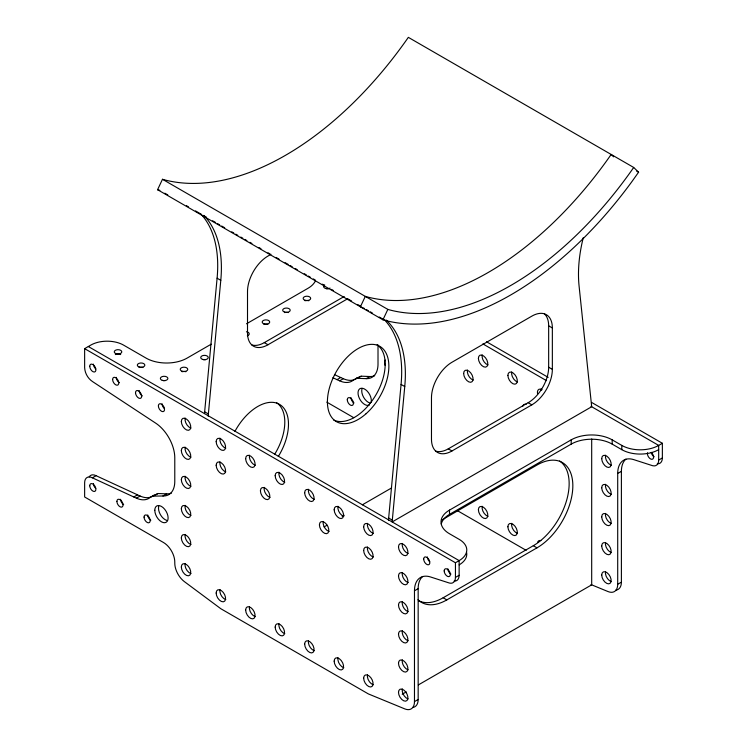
<?xml version="1.0" encoding="UTF-8"?>
<svg xmlns="http://www.w3.org/2000/svg" width="747" height="747" viewBox="0 0 747 747"><rect width="100%" height="100%" fill="white"/><g stroke="black" fill="none" stroke-linecap="round" stroke-linejoin="round"><path stroke-width="1.12" d="M204.482 413.595L217.097 278.201A130.38 75.279 -60 0 0 201.662 214.903M208.17 416.154L220.785 280.33A130.38 75.279 -60 0 0 203.772 215.36M388.459 520.248L401.064 384.416A130.38 75.279 -60 0 0 385.639 321.126M583.276 237.621A130.38 75.279 -60 0 0 579.093 286.101L591.689 406.732L392.147 521.938L404.753 386.544A130.38 75.279 -60 0 0 386.096 319.996M157.58 189.701L162.482 179.289L164.387 179.831A291.181 168.112 -60 0 0 406.424 40.086L408.329 37.35L633.689 167.459L638.592 172.212L632.027 181.446A302.768 174.807 -60 0 1 592.688 228.815L587.487 234.222A302.768 174.807 -60 0 1 434.044 322.807C417.041 325.066 399.496 324.534 382.94 319.809L157.58 189.701L159.867 190.336M382.94 319.809L387.842 309.398L389.738 309.94A291.181 168.112 -60 0 0 631.785 170.195L633.689 167.459M152.239 496.129L162.949 495.989A28.974 16.723 60 0 0 174.779 481.376L174.779 457.771A28.974 16.723 60 0 0 155.721 423.166L92.824 381.773C88.043 378.757 84.859 373.239 84.635 367.58L84.635 348.653L90.779 345.105A23.176 13.381 0 0 1 123.554 345.105L146.095 358.121A28.974 16.723 0 0 0 187.067 358.121L211.242 344.162M270.984 254.316L267.996 256.044A28.974 16.723 -60 0 0 247.509 291.526L247.509 332.929A28.974 16.723 -60 0 0 267.996 344.75L347.887 298.623M246.501 323.806L307.941 288.333A28.974 16.723 0 0 0 315.439 280.835M251.832 344.937A28.974 16.723 -60 0 0 264.307 342.621L344.199 296.494M422.681 576.46A28.974 16.723 60 0 0 418.161 588.664L418.161 699.481L414.473 701.61A15.939 9.197 60 0 1 404.967 708.968L368.374 693.926L220.869 608.758L184.285 581.558A15.939 9.197 60 0 1 174.779 563.219L174.779 562.033A15.939 9.197 60 0 0 163.509 542.518L84.635 496.979L84.635 482.786A11.588 6.695 60 0 1 92.395 477.828L96.083 475.699L140.1 496.036A28.974 16.723 60 0 0 154.162 495.018M92.395 477.828L133.806 496.979L137.485 494.85M332.891 377.73L337.037 379.644L340.725 377.515L343.331 378.701A28.974 16.723 60 0 0 357.393 377.683M133.806 496.979L136.412 498.165L140.1 496.036M337.037 379.644L339.642 380.83L343.331 378.701M154.293 495.653L157.981 493.524L166.637 493.86A28.974 16.723 60 0 0 171.483 493.011M355.469 378.794L361.212 376.189L369.868 376.525A28.974 16.723 60 0 0 374.714 375.676M162.949 495.989L166.637 493.86M357.524 378.318L366.179 378.654L369.868 376.525M435.809 451.151A28.974 16.723 -60 0 0 448.275 448.844L528.176 402.708A28.974 16.723 -60 0 0 548.662 367.225L548.662 325.832A28.974 16.723 -60 0 0 544.432 313.871M451.963 450.973L531.864 404.837A28.974 16.723 -60 0 0 552.35 369.354L552.35 327.961A28.974 16.723 -60 0 0 531.864 316.13L451.963 362.258A28.974 16.723 -60 0 0 431.477 397.74L431.477 439.143A28.974 16.723 -60 0 0 451.963 450.973L448.275 448.844M324.067 526.924L327.093 525.178M342.21 516.448L344.218 515.29M362.36 504.813L391.587 487.94M454.073 581.101A11.588 6.695 60 0 0 459.134 575.283L459.134 560.614A26.08 15.052 0 0 0 459.134 539.325L449.507 533.769A28.974 16.723 0 0 1 449.507 510.108L571.203 439.852A28.974 16.723 0 0 1 612.176 439.852L621.803 445.408A26.08 15.052 0 0 0 658.677 445.408L662.365 443.279L662.365 457.948A11.588 6.695 60 0 1 657.304 463.775M441.272 524.011A28.974 16.723 0 0 1 449.507 514.366L571.203 444.11A28.974 16.723 0 0 1 612.176 444.11L621.803 449.666A26.08 15.052 0 0 0 658.677 449.666M84.635 348.653L455.446 562.743L459.134 560.614L88.323 346.524M414.473 701.61L414.473 590.793L418.161 588.664M590.98 584.556L608.198 591.633A15.939 9.197 60 0 0 617.704 584.275L617.704 473.458L621.392 471.329A28.974 16.723 60 0 1 625.911 459.125M414.473 590.793A28.974 16.723 60 0 1 430.543 576.973L449.377 583.043A11.588 6.695 60 0 0 455.446 577.412L459.134 575.283M617.704 473.458A28.974 16.723 60 0 1 633.773 459.638L652.607 465.708A11.588 6.695 60 0 0 658.677 460.077L662.365 457.948M418.759 600.784A50.703 29.273 -60 0 0 443.158 597.759L533.302 545.712A50.703 29.273 -60 0 0 566.161 501.891A50.703 29.273 -60 0 0 559.578 460.983M417.993 599.72A50.703 29.273 -60 0 0 446.846 599.888L536.99 547.84A50.703 29.273 -60 0 0 572.837 485.746A50.703 29.273 -60 0 0 536.99 465.045L446.846 517.092A50.703 29.273 -60 0 0 442.168 520.145M402.222 694.234L406.256 691.909M418.348 684.924L591.689 584.845L591.689 438.993M617.704 584.275L621.392 582.146L621.392 471.329M361.212 376.189L353.704 379.812A28.974 16.723 60 0 1 339.642 380.83M157.981 493.524L150.474 497.147A28.974 16.723 60 0 1 136.412 498.165M334.507 374.649L340.725 377.515M636.631 171.082L638.592 172.212M548.662 325.832L552.35 327.961M548.662 367.225L552.35 369.354M486.558 341.781L548.195 377.366M591.643 402.446L662.365 443.279M482.87 343.909L546.524 380.662M590.98 406.331L658.677 445.408L658.677 460.077M162.482 179.289L387.842 309.398M528.176 402.708L531.864 404.837M164.826 193.202L167.804 194.92M186.433 205.677L188.449 206.835M195.499 210.906L201.541 214.398M203.558 215.556L206.574 217.302M212.624 220.795L215.64 222.541M217.657 223.698L219.674 224.866M221.682 226.024L224.707 227.77M231.757 231.841L233.774 233.008M235.781 234.166L237.798 235.333M240.823 237.07L242.84 238.237M244.848 239.404L246.865 240.562M249.89 242.308L251.898 243.466M258.948 247.537L260.964 248.704M268.014 252.775L270.031 253.933M276.073 257.426L279.098 259.172M285.139 262.664L288.155 264.401M290.172 265.568L292.189 266.726M295.205 268.472L297.222 269.639M304.272 273.71L306.289 274.868M308.306 276.035L310.313 277.193M313.338 278.939L315.355 280.106M322.405 284.177L324.422 285.335M331.472 289.406L333.479 290.574M348.588 299.295L351.613 301.041M357.654 304.524L360.68 306.27M364.536 308.502L360.399 306.793L365.302 296.382L367.207 296.923A291.181 168.112 -60 0 0 609.253 157.187L611.149 154.452L613.604 156.823M366.375 309.566L368.364 310.705M370.344 311.854L372.333 313.002M379.271 317.008L385.228 320.444M217.097 278.201L220.785 280.33M401.064 384.416L404.753 386.544M264.307 342.621L267.996 344.75M326.803 402.129L353.761 417.694M533.302 545.712L536.99 547.84M457.444 510.677L526.149 550.334M204.482 411.7L208.17 413.829M388.459 517.914L392.147 520.043M443.158 597.759L446.846 599.888M621.803 445.408L621.803 449.666M612.176 439.852L612.176 444.11M571.203 439.852L571.203 444.11M455.446 562.743L455.446 577.412M449.507 510.108L449.507 514.366M378.01 344.937L378.01 364.041A28.974 16.723 60 0 1 366.179 378.654M234.913 431.411A43.457 25.09 -60 0 1 279.481 404.342A43.457 25.09 -60 0 1 278.314 456.473M377.095 344.834A43.457 25.09 -60 0 1 376.18 394.444A43.457 25.09 -60 0 1 333.676 420.038M276.707 402.792A43.457 25.09 -60 0 1 274.635 454.344M466.548 552.266A26.08 15.052 0 0 1 459.134 564.872M326.43 288.715A3.763 2.176 0 0 1 328.381 288.715M305.037 300.761A3.763 2.176 0 0 1 308.8 300.761M284.551 312.591A3.763 2.176 0 0 1 288.314 312.591M264.065 324.422A3.763 2.176 0 0 1 267.828 324.422M203.511 359.69A3.763 2.176 0 0 1 205.453 359.69M115.365 354.573A3.763 2.176 0 0 1 120.687 354.573M139.194 367.533A3.763 2.176 0 0 1 142.957 367.533M163.145 380.625A3.763 2.176 0 0 1 165.096 380.625M182.109 371.735A3.763 2.176 0 0 1 185.882 371.735M330.071 288.099A3.763 2.176 0 0 1 324.74 288.099A3.763 2.176 0 0 1 324.74 285.018M246.435 331.771A3.763 2.176 0 0 1 249.19 333.592A3.763 2.176 0 0 1 247.341 335.758M541.08 390.289A6.667 3.847 60 0 1 541.248 388.972M517.512 533.339A6.667 3.847 60 0 1 511.742 523.348M611.345 552.5A6.667 3.847 60 0 1 605.574 542.509M488.015 516.308A6.667 3.847 60 0 1 482.245 506.317M522.807 406.247A6.667 3.847 60 0 1 526.14 404.323M621.392 582.146A15.939 9.197 60 0 1 615.761 590.158M354.041 402.95A4.342 2.512 60 0 1 350.969 397.628M517.512 381.941A6.667 3.847 60 0 1 511.742 371.941M611.345 523.404A6.667 3.847 60 0 1 605.574 513.413M611.345 494.309A6.667 3.847 60 0 1 605.574 484.308M611.345 581.596A6.667 3.847 60 0 1 605.574 571.604M370.101 403.091A9.412 5.434 60 0 1 361.95 388.963M654.176 456.762A4.342 2.512 60 0 1 651.207 452.421M473.262 380.046A6.667 3.847 60 0 1 467.491 370.054M611.345 465.213A6.667 3.847 60 0 1 605.574 455.212M488.015 364.909A6.667 3.847 60 0 1 482.245 354.909M651.281 452.374A4.342 2.512 60 0 1 653.457 457.976A4.342 2.512 60 0 1 649.685 458.313A4.342 2.512 60 0 1 647.518 452.71M537.56 542.509A6.667 3.847 60 0 1 540.884 540.585M537.56 393.921A6.667 3.847 60 0 1 542.107 389.701M385.191 365.46A6.667 3.847 60 0 1 385.191 360.026M369.401 404.958A9.412 5.434 60 0 1 358.653 396.564A9.412 5.434 60 0 1 364.106 388.804A9.412 5.434 60 0 1 371.119 402.502M329.035 531.444A6.667 3.847 60 0 1 323.264 521.453M408.114 553.443A6.667 3.847 60 0 1 402.344 543.452M343.788 516.308A6.667 3.847 60 0 1 338.017 506.307M314.282 650.674A6.667 3.847 60 0 1 308.511 640.683M343.788 667.706A6.667 3.847 60 0 1 338.017 657.715M225.781 599.58A6.667 3.847 60 0 1 220.01 589.579M408.114 669.835A6.667 3.847 60 0 1 402.344 659.844M284.784 633.643A6.667 3.847 60 0 1 279.014 623.652M95.719 368.897A4.342 2.512 60 0 1 93.44 364.153M418.161 699.481A15.939 9.197 60 0 1 412.531 707.493M190.952 428.068A6.667 3.847 60 0 1 185.181 418.077M119.38 382.679A4.342 2.512 60 0 1 116.308 377.356M255.278 465.213A6.667 3.847 60 0 1 249.507 455.212M164.349 408.516A4.342 2.512 60 0 1 162.071 403.772M95.719 488.361A4.342 2.512 60 0 1 93.44 483.617M255.278 616.611A6.667 3.847 60 0 1 249.507 606.611M190.952 515.365A6.667 3.847 60 0 1 185.181 505.364M190.952 544.46A6.667 3.847 60 0 1 185.181 534.46M123.657 504.608A4.342 2.512 60 0 1 120.584 499.285M150.81 520.286A4.342 2.512 60 0 1 147.729 514.963M190.952 457.164A6.667 3.847 60 0 1 185.181 447.173M373.285 556.991A6.667 3.847 60 0 1 367.515 547M314.282 499.276A6.667 3.847 60 0 1 308.511 489.276M408.114 640.739A6.667 3.847 60 0 1 402.344 630.748M408.114 611.644A6.667 3.847 60 0 1 402.344 601.643M190.952 486.269A6.667 3.847 60 0 1 185.181 476.269M373.285 684.738A6.667 3.847 60 0 1 367.515 674.746M408.114 698.931A6.667 3.847 60 0 1 402.344 688.939M190.952 573.556A6.667 3.847 60 0 1 185.181 563.565M166.87 520.426A9.412 5.434 60 0 1 158.719 506.298M89.21 476.875A11.588 6.695 60 0 1 96.083 475.699M373.285 533.339A6.667 3.847 60 0 1 367.515 523.348M450.945 574.098A4.342 2.512 60 0 1 447.864 568.775M429.656 561.688A4.342 2.512 60 0 1 427.377 556.954M270.031 497.381A6.667 3.847 60 0 1 264.261 487.389M408.114 582.548A6.667 3.847 60 0 1 402.344 572.547M225.781 471.833A6.667 3.847 60 0 1 220.01 461.842M284.784 482.245A6.667 3.847 60 0 1 279.014 472.244M142.266 395.891A4.342 2.512 60 0 1 139.194 390.56M225.781 448.181A6.667 3.847 60 0 1 220.01 438.181M366.086 413.707A43.457 25.09 -60 0 0 379.868 346.384A43.457 25.09 -60 0 0 328.456 391.979A43.457 25.09 -60 0 0 366.086 413.707M116.14 353.733A3.763 2.176 0 0 0 121.789 351.846A3.763 2.176 0 0 0 116.14 349.969A3.763 2.176 0 0 0 116.14 353.733M139.194 367.038A3.763 2.176 0 0 0 144.843 365.162A3.763 2.176 0 0 0 139.194 363.275A3.763 2.176 0 0 0 139.194 367.038M162.239 380.344A3.763 2.176 0 0 0 167.888 378.468A3.763 2.176 0 0 0 162.239 376.581A3.763 2.176 0 0 0 162.239 380.344M305.037 300.275A3.763 2.176 0 0 0 310.687 298.389A3.763 2.176 0 0 0 305.037 296.503A3.763 2.176 0 0 0 305.037 300.275M284.551 312.097A3.763 2.176 0 0 0 290.2 310.22A3.763 2.176 0 0 0 284.551 308.334A3.763 2.176 0 0 0 284.551 312.097M264.065 323.927A3.763 2.176 0 0 0 269.714 322.041A3.763 2.176 0 0 0 264.065 320.164A3.763 2.176 0 0 0 264.065 323.927M202.596 359.41A3.763 2.176 0 0 0 208.245 357.533A3.763 2.176 0 0 0 202.596 355.647A3.763 2.176 0 0 0 202.596 359.41M182.109 371.24A3.763 2.176 0 0 0 187.758 369.354A3.763 2.176 0 0 0 182.109 367.477A3.763 2.176 0 0 0 182.109 371.24M463.644 373.5A6.667 3.847 60 0 0 470.713 382.287A6.667 3.847 60 0 0 470.713 372.865A6.667 3.847 60 0 0 463.644 373.5M601.727 516.849A6.667 3.847 60 0 0 608.796 525.645A6.667 3.847 60 0 0 608.796 516.224A6.667 3.847 60 0 0 601.727 516.849M601.727 545.954A6.667 3.847 60 0 0 608.796 554.741A6.667 3.847 60 0 0 608.796 545.319A6.667 3.847 60 0 0 601.727 545.954M601.727 487.754A6.667 3.847 60 0 0 608.796 496.55A6.667 3.847 60 0 0 608.796 487.128A6.667 3.847 60 0 0 601.727 487.754M478.397 509.762A6.667 3.847 60 0 0 485.466 518.549A6.667 3.847 60 0 0 485.466 509.127A6.667 3.847 60 0 0 478.397 509.762M507.895 526.794A6.667 3.847 60 0 0 514.963 535.58A6.667 3.847 60 0 0 514.963 526.159A6.667 3.847 60 0 0 507.895 526.794M601.727 458.658A6.667 3.847 60 0 0 608.796 467.454A6.667 3.847 60 0 0 608.796 458.023A6.667 3.847 60 0 0 601.727 458.658M601.727 575.05A6.667 3.847 60 0 0 608.796 583.846A6.667 3.847 60 0 0 608.796 574.415A6.667 3.847 60 0 0 601.727 575.05M478.397 358.355A6.667 3.847 60 0 0 485.466 367.15A6.667 3.847 60 0 0 485.466 357.729A6.667 3.847 60 0 0 478.397 358.355M347.28 399.757A4.342 2.512 60 0 0 351.884 405.49A4.342 2.512 60 0 0 351.884 399.346A4.342 2.512 60 0 0 347.28 399.757M507.895 375.386A6.667 3.847 60 0 0 514.963 384.182A6.667 3.847 60 0 0 514.963 374.761A6.667 3.847 60 0 0 507.895 375.386M423.689 559.083A4.342 2.512 60 0 0 428.302 564.816A4.342 2.512 60 0 0 428.302 558.663A4.342 2.512 60 0 0 423.689 559.083M216.163 465.278A6.667 3.847 60 0 0 223.232 474.074A6.667 3.847 60 0 0 223.232 464.653A6.667 3.847 60 0 0 216.163 465.278M319.417 524.898A6.667 3.847 60 0 0 326.486 533.685A6.667 3.847 60 0 0 326.486 524.263A6.667 3.847 60 0 0 319.417 524.898M260.414 490.835A6.667 3.847 60 0 0 267.482 499.622A6.667 3.847 60 0 0 267.482 490.2A6.667 3.847 60 0 0 260.414 490.835M363.668 550.446A6.667 3.847 60 0 0 370.736 559.242A6.667 3.847 60 0 0 370.736 549.811A6.667 3.847 60 0 0 363.668 550.446M181.334 421.523A6.667 3.847 60 0 0 188.403 430.309A6.667 3.847 60 0 0 188.403 420.888A6.667 3.847 60 0 0 181.334 421.523M112.62 379.485A4.342 2.512 60 0 0 117.232 385.219A4.342 2.512 60 0 0 117.232 379.065A4.342 2.512 60 0 0 112.62 379.485M245.66 458.658A6.667 3.847 60 0 0 252.729 467.454A6.667 3.847 60 0 0 252.729 458.023A6.667 3.847 60 0 0 245.66 458.658M158.383 405.901A4.342 2.512 60 0 0 162.995 411.644A4.342 2.512 60 0 0 162.995 405.49A4.342 2.512 60 0 0 158.383 405.901M444.176 570.904A4.342 2.512 60 0 0 448.788 576.637A4.342 2.512 60 0 0 448.788 570.493A4.342 2.512 60 0 0 444.176 570.904M181.334 537.905A6.667 3.847 60 0 0 188.403 546.701A6.667 3.847 60 0 0 188.403 537.28A6.667 3.847 60 0 0 181.334 537.905M181.334 479.714A6.667 3.847 60 0 0 188.403 488.51A6.667 3.847 60 0 0 188.403 479.079A6.667 3.847 60 0 0 181.334 479.714M181.334 508.81A6.667 3.847 60 0 0 188.403 517.606A6.667 3.847 60 0 0 188.403 508.175A6.667 3.847 60 0 0 181.334 508.81M398.496 634.184A6.667 3.847 60 0 0 405.565 642.98A6.667 3.847 60 0 0 405.565 633.559A6.667 3.847 60 0 0 398.496 634.184M398.496 663.289A6.667 3.847 60 0 0 405.565 672.076A6.667 3.847 60 0 0 405.565 662.654A6.667 3.847 60 0 0 398.496 663.289M216.163 593.025A6.667 3.847 60 0 0 223.232 601.821A6.667 3.847 60 0 0 223.232 592.399A6.667 3.847 60 0 0 216.163 593.025M398.496 605.089A6.667 3.847 60 0 0 405.565 613.885A6.667 3.847 60 0 0 405.565 604.463A6.667 3.847 60 0 0 398.496 605.089M245.66 610.056A6.667 3.847 60 0 0 252.729 618.852A6.667 3.847 60 0 0 252.729 609.431A6.667 3.847 60 0 0 245.66 610.056M275.167 627.088A6.667 3.847 60 0 0 282.226 635.884A6.667 3.847 60 0 0 282.226 626.462A6.667 3.847 60 0 0 275.167 627.088M334.161 661.16A6.667 3.847 60 0 0 341.23 669.947A6.667 3.847 60 0 0 341.23 660.525A6.667 3.847 60 0 0 334.161 661.16M304.664 644.129A6.667 3.847 60 0 0 311.732 652.915A6.667 3.847 60 0 0 311.732 643.494A6.667 3.847 60 0 0 304.664 644.129M363.668 678.192A6.667 3.847 60 0 0 370.736 686.979A6.667 3.847 60 0 0 370.736 677.557A6.667 3.847 60 0 0 363.668 678.192M398.496 575.993A6.667 3.847 60 0 0 405.565 584.789A6.667 3.847 60 0 0 405.565 575.358A6.667 3.847 60 0 0 398.496 575.993M398.496 546.897A6.667 3.847 60 0 0 405.565 555.684A6.667 3.847 60 0 0 405.565 546.262A6.667 3.847 60 0 0 398.496 546.897M398.496 692.385A6.667 3.847 60 0 0 405.565 701.172A6.667 3.847 60 0 0 405.565 691.75A6.667 3.847 60 0 0 398.496 692.385M181.334 567.001A6.667 3.847 60 0 0 188.403 575.797A6.667 3.847 60 0 0 188.403 566.375A6.667 3.847 60 0 0 181.334 567.001M216.163 441.626A6.667 3.847 60 0 0 223.232 450.422A6.667 3.847 60 0 0 223.232 440.991A6.667 3.847 60 0 0 216.163 441.626M89.752 485.746A4.342 2.512 60 0 0 94.365 491.479A4.342 2.512 60 0 0 94.365 485.335A4.342 2.512 60 0 0 89.752 485.746M275.167 475.69A6.667 3.847 60 0 0 282.226 484.486A6.667 3.847 60 0 0 282.226 475.064A6.667 3.847 60 0 0 275.167 475.69M116.896 501.414A4.342 2.512 60 0 0 121.509 507.157A4.342 2.512 60 0 0 121.509 501.004A4.342 2.512 60 0 0 116.896 501.414M144.05 517.092A4.342 2.512 60 0 0 148.653 522.825A4.342 2.512 60 0 0 148.653 516.681A4.342 2.512 60 0 0 144.05 517.092M334.161 509.753A6.667 3.847 60 0 0 341.23 518.549A6.667 3.847 60 0 0 341.23 509.127A6.667 3.847 60 0 0 334.161 509.753M304.664 492.721A6.667 3.847 60 0 0 311.732 501.517A6.667 3.847 60 0 0 311.732 492.096A6.667 3.847 60 0 0 304.664 492.721M363.668 526.784A6.667 3.847 60 0 0 370.736 535.58A6.667 3.847 60 0 0 370.736 526.159A6.667 3.847 60 0 0 363.668 526.784M181.334 450.618A6.667 3.847 60 0 0 188.403 459.405A6.667 3.847 60 0 0 188.403 449.983A6.667 3.847 60 0 0 181.334 450.618M154.797 510.285A9.412 5.434 60 0 0 164.788 522.713A9.412 5.434 60 0 0 164.788 509.398A9.412 5.434 60 0 0 154.797 510.285M89.752 366.282A4.342 2.512 60 0 0 94.365 372.015A4.342 2.512 60 0 0 94.365 365.871A4.342 2.512 60 0 0 89.752 366.282M135.506 392.698A4.342 2.512 60 0 0 140.109 398.431A4.342 2.512 60 0 0 140.109 392.278A4.342 2.512 60 0 0 135.506 392.698"/></g></svg>
